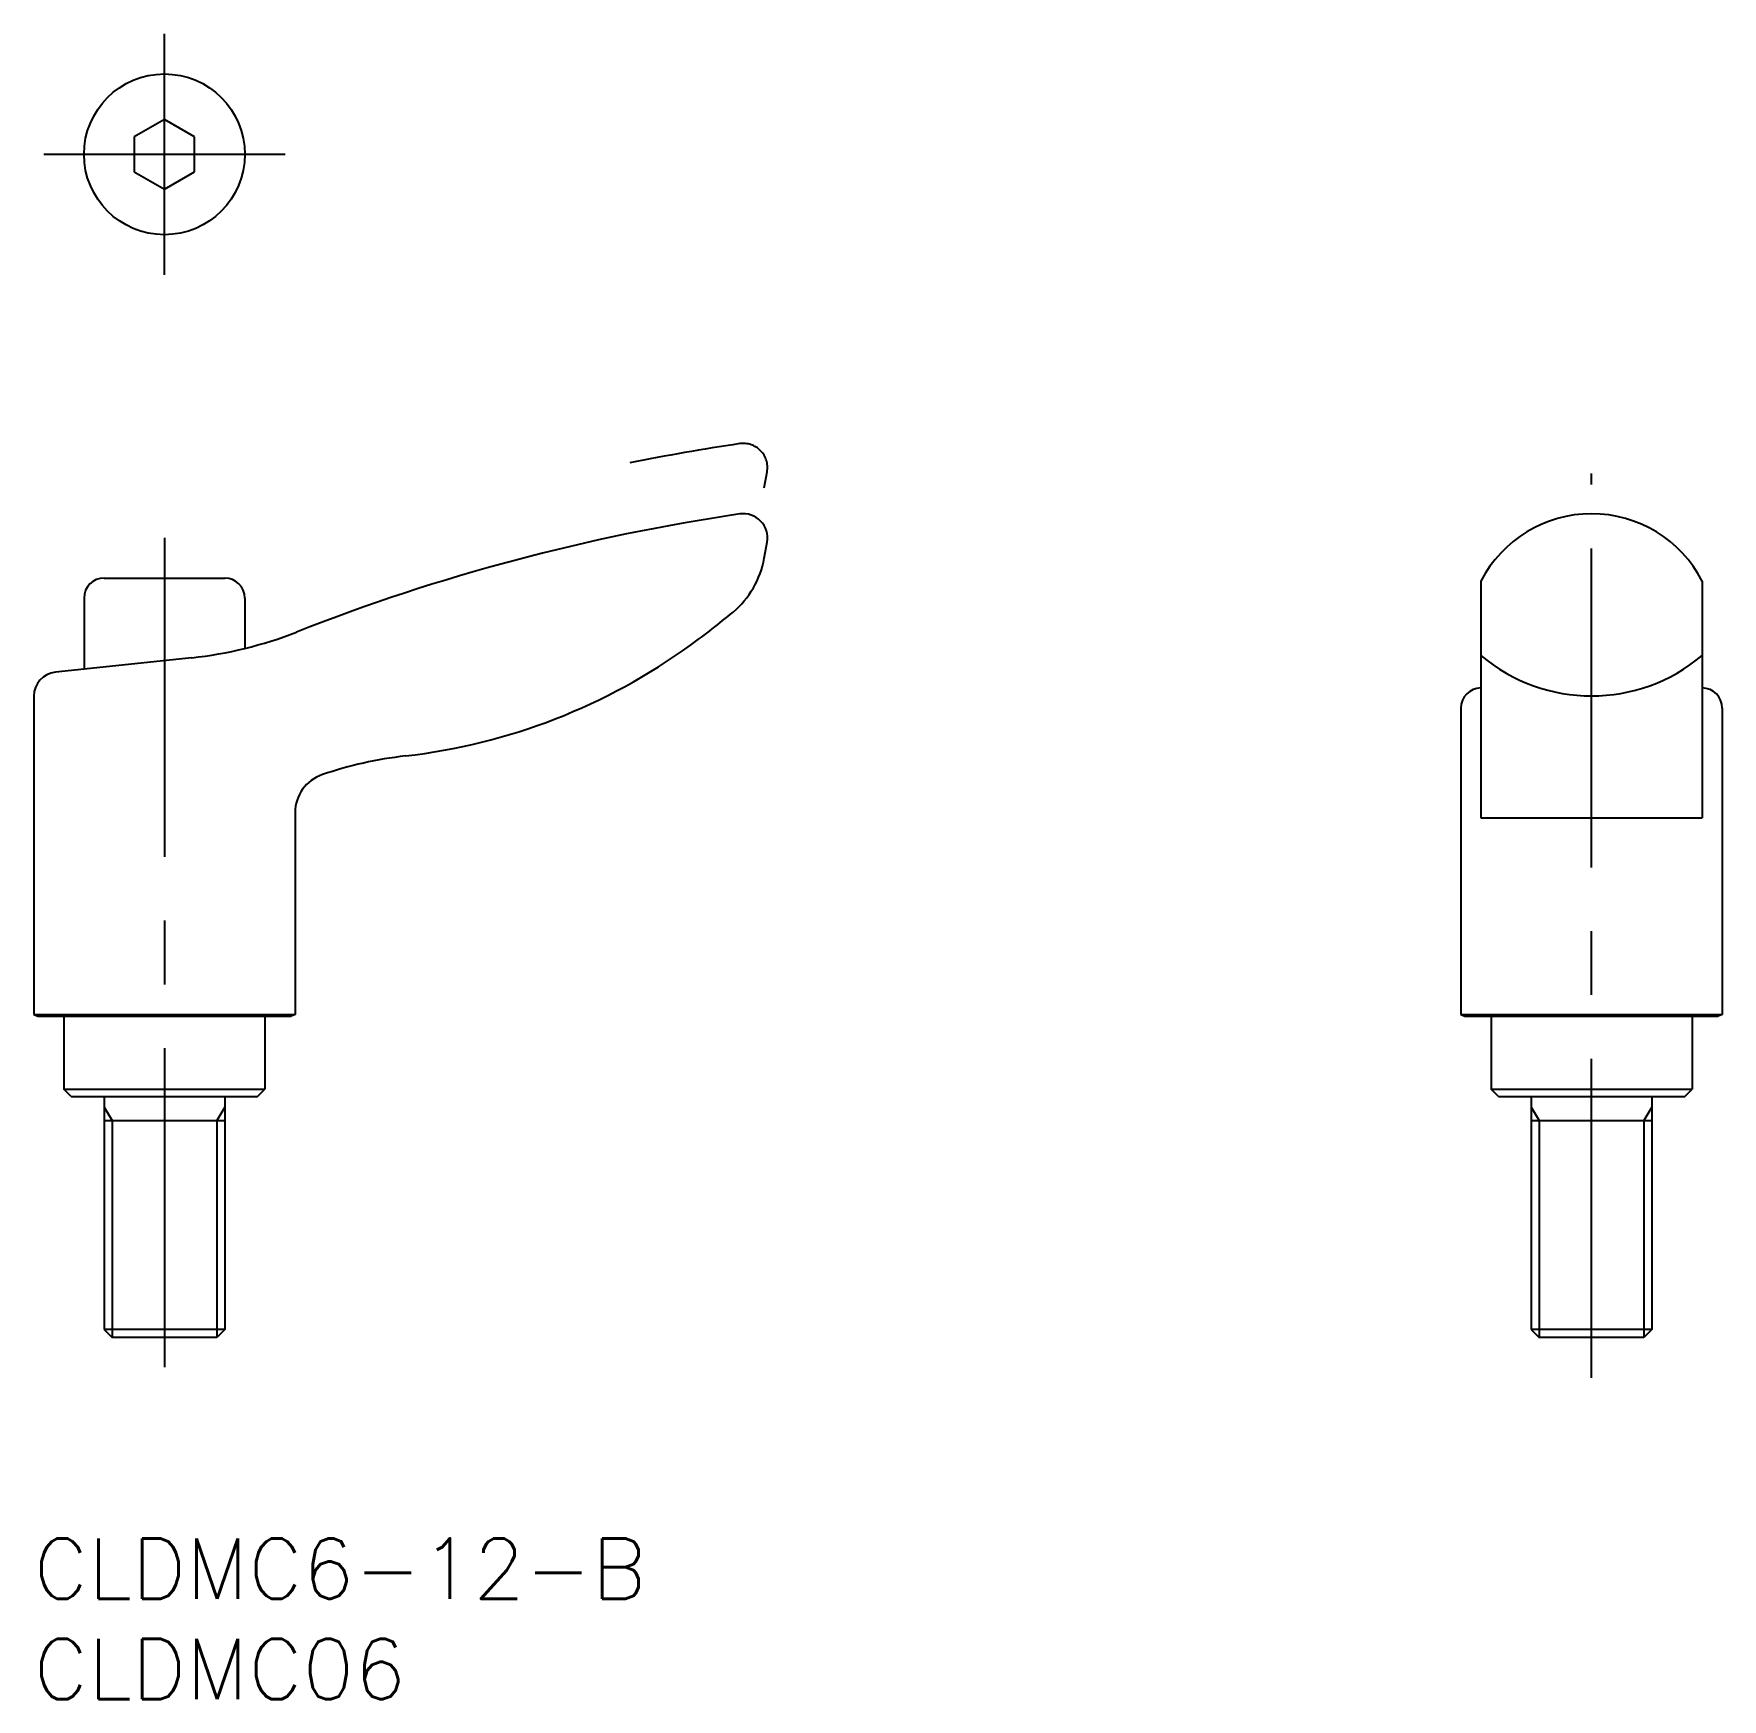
# Model space of a CAD drawing. Extents: x 0 to 84, y -8 to 74.9.
import ezdxf

# ---------------------------------------------------------------- set-up
doc = ezdxf.new("R2010")
doc.units = 0
doc.header["$LTSCALE"] = 0.5
doc.linetypes.add('CENTER', pattern=[50.8, 31.75, -6.35, 6.35, -6.35])
doc.linetypes.add('PHANTOM', pattern=[63.5, 31.75, -6.35, 6.35, -6.35, 6.35, -6.35])
doc.layers.get('0').update_dxf_attribs({"linetype": 'CONTINUOUS'})
for name, color, linetype in [('MSM_CENTER', 1, 'CENTER'), ('MSM_CONTINUOUS', 7, 'CONTINUOUS'), ('MSM_IMAGINARY', 6, 'PHANTOM'), ('MSM_NARROW', 5, 'CONTINUOUS'), ('MSM_PART_NUMBER', 7, 'CONTINUOUS')]:
    doc.layers.add(name, color=color, linetype=linetype)
doc.styles.get("Standard").update_dxf_attribs({"font": 'txt.shx', "height": 3, "bigfont": 'bigfont.shx'})

# ---------------------------------------------------------------- blocks, each defined once
blk = doc.blocks.new('*U6')
at = {"layer": 'MSM_PART_NUMBER'}
blk.add_text('CLDMC6-12-B', height=3, dxfattribs=at).set_placement((0, -3))
blk = doc.blocks.new('*U7')
at = {"layer": 'MSM_PART_NUMBER'}
blk.add_text('CLDMC06', height=3, dxfattribs=at).set_placement((0, -8))

msp = doc.modelspace()

# ---------------------------------------------------------------- linework, layer by layer
for p, q in [((3.5, 47.8), (9.5, 47.8)), ((71.995056, 47.647584), (71.995056, 35.865194)), ((83.004944, 47.647584), (83.004944, 35.865194)), ((2.5, 46.8), (2.5, 43.265294)), ((10.5, 46.8), (10.5, 44.285733)), ((71, 41.329693), (71, 26.085807)), ((84, 41.329693), (84, 26.085807)), ((71.995056, 35.865194), (83.004944, 35.865194)), ((71, 26.085807), (84, 26.085807)), ((71, 26.085807), (71.200763, 26)), ((84, 26.085807), (83.799237, 26)), ((0.200763, 26), (12.799237, 26)), ((1.5, 26), (1.5, 22.365856)), ((11.5, 26), (11.5, 22.365856)), ((71.200763, 26), (83.799237, 26)), ((72.5, 26), (72.5, 22.365856)), ((82.5, 26), (82.5, 22.365856)), ((1.5, 22.365856), (11.5, 22.365856)), ((1.865856, 22), (1.5, 22.365856)), ((1.865856, 22), (11.134144, 22)), ((3.5, 22), (3.5, 10.4)), ((9.5, 22), (9.5, 10.4)), ((11.134144, 22), (11.5, 22.365856)), ((72.5, 22.365856), (82.5, 22.365856)), ((72.865856, 22), (72.5, 22.365856)), ((72.865856, 22), (82.134144, 22)), ((74.5, 22), (74.5, 10.4)), ((80.5, 22), (80.5, 10.4)), ((82.134144, 22), (82.5, 22.365856)), ((3.5, 20.8), (9.5, 20.8)), ((74.5, 20.8), (80.5, 20.8)), ((3.5, 10.4), (3.9, 10)), ((9.5, 10.4), (3.5, 10.4)), ((9.5, 10.4), (9.1, 10)), ((80.5, 10.4), (74.5, 10.4)), ((74.5, 10.4), (74.9, 10)), ((80.5, 10.4), (80.1, 10)), ((9.1, 10), (3.9, 10)), ((80.1, 10), (74.9, 10))]:
    msp.add_line(p, q)
msp.add_circle((6.5, 68.887091), 4)
for centre, radius, start, end in [((77.5, 44.804006), 6.195994, 27.318608, 152.681392), ((3.5, 46.8), 1, 90, 180), ((9.5, 46.8), 1, 0, 90), ((77.5, 50.440508), 8.508648, 229.685545, 310.314455), ((72, 41.329693), 1, 90.283244, 180), ((83, 41.329693), 1, 0, 89.716756)]:
    msp.add_arc(centre, radius, start, end)
at = {"layer": 'MSM_CENTER'}
for p, q in [((6.5, 62.887091), (6.5, 74.887091)), ((0.5, 68.887091), (12.5, 68.887091)), ((77.5, 8), (77.5, 53)), ((6.5, 49.8), (6.5, 8))]:
    msp.add_line(p, q, dxfattribs=at)
at = {"layer": 'MSM_CONTINUOUS'}
for p, q in [((6.5, 70.619142), (5, 69.753117)), ((8, 69.753117), (6.5, 70.619142)), ((5, 69.753117), (5, 68.021066)), ((8, 68.021066), (8, 69.753117)), ((5, 68.021066), (6.5, 67.15504)), ((6.5, 67.15504), (8, 68.021066)), ((36.339103, 48.78252), (36.481769, 49.591622)), ((7.856758, 43.833742), (1.07337, 43.113903)), ((0, 41.920604), (0, 26.085807)), ((13, 36.121805), (13, 26.085807)), ((0, 26.085807), (13, 26.085807)), ((0, 26.085807), (0.200763, 26)), ((13, 26.085807), (12.799237, 26)), ((0.200763, 26), (12.799237, 26))]:
    msp.add_line(p, q, dxfattribs=at)
for centre, radius, start, end in [((49.673429, -47.948885), 100, 98.365079, 111.47282), ((35.3, 49.8), 1.2, 350, 98.365079), ((31.907468, 49.563937), 4.5, 309.792036, 350), ((9.187365, 76.84116), 40, 305.952483, 309.792036), ((5.746253, 63.722074), 20, 276.057431, 291.47282), ((15.058506, 68.746118), 30, 276.568139, 305.952483), ((1.2, 41.920604), 1.2, 96.057431, 180), ((20.777743, 19.074292), 20, 96.568139, 108.722549), ((15, 36.121805), 2, 108.722549, 180)]:
    msp.add_arc(centre, radius, start, end, dxfattribs=at)
at = {"layer": 'MSM_IMAGINARY'}
msp.add_line((36.339103, 52.28252), (36.481769, 53.091622), dxfattribs=at)
for centre, radius, start, end in [((49.673429, -44.448885), 100, 98.365079, 101.551029), ((35.3, 53.3), 1.2, 350, 98.365079)]:
    msp.add_arc(centre, radius, start, end, dxfattribs=at)
at = {"layer": 'MSM_NARROW'}
for p, q in [((3.5, 21.466667), (3.9, 20.8)), ((9.5, 21.466667), (9.1, 20.8)), ((74.5, 21.466667), (74.9, 20.8)), ((80.5, 21.466667), (80.1, 20.8)), ((3.9, 20.8), (3.9, 10)), ((9.1, 20.8), (9.1, 10)), ((74.9, 20.8), (74.9, 10)), ((80.1, 20.8), (80.1, 10))]:
    msp.add_line(p, q, dxfattribs=at)

# ---------------------------------------------------------------- block references
at = {"layer": 'MSM_CONTINUOUS'}
for name in ['*U6', '*U7']:
    msp.add_blockref(name, (0, 0), dxfattribs=at)

doc.saveas('drawing.dxf')
